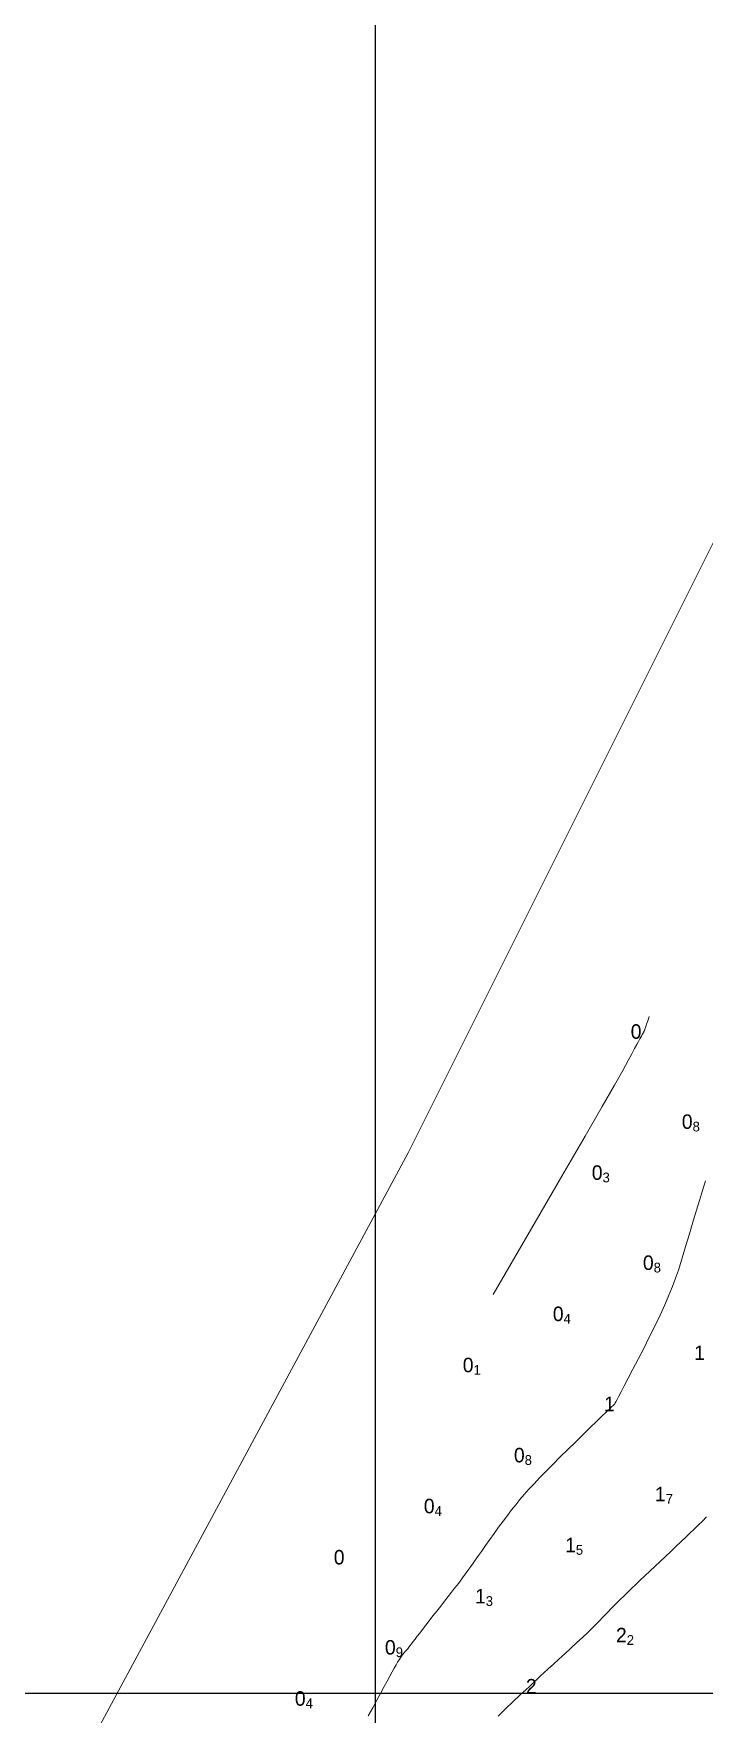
# Model space of a CAD drawing. Header units: millimetres. Extents: x 784883 to 785608, y 628235 to 628806.
# Drawn here: x 785383.5 to 785415.9, y 628599 to 628680.1 of the extents above; entities that cross this region are included whole.
import ezdxf
from ezdxf.enums import TextEntityAlignment as Align

# ---------------------------------------------------------------- set-up
doc = ezdxf.new("R2010")
doc.units = ezdxf.units.MM
for name, color, linetype in [('0_00', 1, 'Continuous'), ('1_00', 1, 'Continuous'), ('2_00', 92, 'Continuous'), ('linker_oever_lucht_foto_cottica_2017_dg2', 7, 'Continuous'), ('Projection_Grid', 7, 'Continuous')]:
    doc.layers.add(name, color=color, linetype=linetype)
doc.layers.add('Soundings', color=7, linetype='Continuous', true_color=0x000000)

msp = doc.modelspace()

# ---------------------------------------------------------------- linework, layer by layer
at = {"layer": '0_00', "color": 1, "linetype": 'Continuous', "lineweight": 0, "true_color": 0xff0000, "flags": 128}
msp.add_lwpolyline([(785405.68, 628619.25), (785407.544, 628622.437), (785409.011, 628624.954), (785410.132, 628626.887), (785410.96, 628628.325), (785411.547, 628629.354), (785411.946, 628630.062), (785412.207, 628630.535), (785412.384, 628630.861), (785412.521, 628631.113), (785412.629, 628631.313), (785412.712, 628631.466), (785412.774, 628631.581), (785412.819, 628631.663), (785412.851, 628631.721), (785412.873, 628631.761), (785412.889, 628631.789), (785412.902, 628631.813), (785412.913, 628631.834), (785412.923, 628631.851), (785412.931, 628631.867), (785412.939, 628631.88), (785412.946, 628631.893), (785412.952, 628631.905), (785412.958, 628631.918), (785412.965, 628631.93), (785412.971, 628631.945), (785412.978, 628631.961), (785412.986, 628631.979), (785412.995, 628632.001), (785413.005, 628632.026), (785413.017, 628632.055), (785413.029, 628632.089), (785413.044, 628632.129), (785413.061, 628632.176), (785413.08, 628632.23), (785413.101, 628632.295), (785413.125, 628632.369), (785413.153, 628632.456), (785413.184, 628632.557), (785413.219, 628632.672)], dxfattribs=at)
at = {"layer": '1_00', "color": 1, "linetype": 'Continuous', "lineweight": 0, "true_color": 0xff0000, "flags": 128}
msp.add_lwpolyline([(785399.654, 628598.904), (785399.869, 628599.296), (785400.071, 628599.666), (785400.257, 628600.007), (785400.423, 628600.312), (785400.569, 628600.582), (785400.698, 628600.82), (785400.811, 628601.028), (785400.911, 628601.208), (785400.998, 628601.364), (785401.075, 628601.497), (785401.143, 628601.609), (785401.205, 628601.705), (785401.262, 628601.785), (785401.315, 628601.855), (785401.364, 628601.916), (785401.413, 628601.972), (785401.461, 628602.027), (785401.51, 628602.083), (785401.562, 628602.144), (785401.617, 628602.213), (785401.679, 628602.291), (785401.747, 628602.382), (785401.826, 628602.485), (785401.916, 628602.605), (785402.019, 628602.742), (785402.138, 628602.898), (785402.275, 628603.076), (785402.43, 628603.276), (785402.6, 628603.494), (785402.78, 628603.724), (785402.966, 628603.96), (785403.153, 628604.199), (785403.337, 628604.433), (785403.513, 628604.657), (785403.676, 628604.867), (785403.825, 628605.058), (785403.96, 628605.234), (785404.088, 628605.402), (785404.212, 628605.568), (785404.337, 628605.737), (785404.468, 628605.917), (785404.607, 628606.112), (785404.761, 628606.329), (785404.933, 628606.572), (785405.119, 628606.837), (785405.318, 628607.119), (785405.525, 628607.412), (785405.737, 628607.71), (785405.952, 628608.007), (785406.165, 628608.299), (785406.373, 628608.578), (785406.575, 628608.842), (785406.775, 628609.094), (785406.978, 628609.34), (785407.189, 628609.588), (785407.415, 628609.842), (785407.661, 628610.108), (785407.931, 628610.393), (785408.233, 628610.704), (785408.568, 628611.042), (785408.928, 628611.4), (785409.3, 628611.768), (785409.674, 628612.133), (785410.036, 628612.487), (785410.376, 628612.816), (785410.681, 628613.112), (785410.941, 628613.362), (785411.145, 628613.56), (785411.299, 628613.708), (785411.409, 628613.814), (785411.482, 628613.885), (785411.527, 628613.928), (785411.55, 628613.951), (785411.559, 628613.959), (785411.56, 628613.96), (785411.56, 628613.96), (785411.56, 628613.96), (785411.56, 628613.96), (785411.56, 628613.96), (785411.56, 628613.96), (785411.56, 628613.96), (785411.56, 628613.96), (785411.56, 628613.96), (785411.561, 628613.962), (785411.567, 628613.974), (785411.584, 628614.006), (785411.618, 628614.07), (785411.673, 628614.174), (785411.754, 628614.33), (785411.869, 628614.548), (785412.021, 628614.837), (785412.214, 628615.204), (785412.44, 628615.638), (785412.691, 628616.122), (785412.957, 628616.641), (785413.228, 628617.18), (785413.494, 628617.721), (785413.747, 628618.25), (785413.977, 628618.751), (785414.176, 628619.212), (785414.349, 628619.638), (785414.499, 628620.038), (785414.632, 628620.421), (785414.753, 628620.796), (785414.869, 628621.172), (785414.983, 628621.557), (785415.102, 628621.961), (785415.23, 628622.391), (785415.365, 628622.842), (785415.506, 628623.308), (785415.652, 628623.783), (785415.801, 628624.262), (785415.95, 628624.738)], dxfattribs=at)
at = {"layer": '2_00', "color": 92, "linetype": 'Continuous', "lineweight": 0, "true_color": 0x00c000, "flags": 128}
msp.add_lwpolyline([(785405.924, 628598.893), (785406.151, 628599.115), (785406.367, 628599.324), (785406.566, 628599.513), (785406.742, 628599.678), (785406.895, 628599.821), (785407.028, 628599.942), (785407.142, 628600.046), (785407.239, 628600.133), (785407.321, 628600.206), (785407.39, 628600.268), (785407.447, 628600.321), (785407.496, 628600.366), (785407.542, 628600.411), (785407.592, 628600.46), (785407.652, 628600.519), (785407.73, 628600.594), (785407.832, 628600.691), (785407.965, 628600.816), (785408.136, 628600.973), (785408.348, 628601.168), (785408.596, 628601.394), (785408.867, 628601.641), (785409.154, 628601.903), (785409.446, 628602.171), (785409.733, 628602.437), (785410.006, 628602.691), (785410.255, 628602.927), (785410.472, 628603.137), (785410.66, 628603.324), (785410.826, 628603.492), (785410.975, 628603.646), (785411.112, 628603.791), (785411.244, 628603.93), (785411.376, 628604.069), (785411.514, 628604.211), (785411.662, 628604.361), (785411.822, 628604.519), (785411.993, 628604.686), (785412.176, 628604.862), (785412.37, 628605.048), (785412.575, 628605.243), (785412.792, 628605.448), (785413.02, 628605.663), (785413.258, 628605.889), (785413.505, 628606.122), (785413.757, 628606.36), (785414.011, 628606.6), (785414.263, 628606.839), (785414.51, 628607.073), (785414.75, 628607.301), (785414.978, 628607.519), (785415.193, 628607.725), (785415.398, 628607.922), (785415.596, 628608.115), (785415.79, 628608.308), (785415.984, 628608.505)], dxfattribs=at)
at = {"layer": 'linker_oever_lucht_foto_cottica_2017_dg2', "color": 18, "linetype": 'Continuous', "lineweight": 20, "true_color": 0x000000}
for p, q in [((785420.351, 628663.619), (785401.585, 628626.087)), ((785401.585, 628626.087), (785386.131, 628597.386))]:
    msp.add_line(p, q, dxfattribs=at)
at = {"layer": 'Projection_Grid', "color": 18, "linetype": 'Continuous', "true_color": 0x000000}
for p, q in [((785400, 628261.435), (785400, 628780.598)), ((784908.962, 628600), (785581.813, 628600))]:
    msp.add_line(p, q, dxfattribs=at)

# ---------------------------------------------------------------- texts
at = {"layer": 'Soundings', "color": 1, "true_color": 0xff0000}
for s, p in [('0', (785412.85, 628631.94, -0.02)), ('0', (785415.32, 628627.59, 0.78)), ('0', (785410.97, 628625.13, 0.29)), ('0', (785413.44, 628620.78, 0.81)), ('0', (785409.09, 628618.31, 0.39)), ('1', (785415.91, 628616.43, 1.34)), ('0', (785404.74, 628615.84, 0.08)), ('1', (785411.56, 628613.96, 1)), ('0', (785407.21, 628611.49, 0.82)), ('0', (785402.86, 628609.03, 0.4)), ('1', (785414.02, 628609.61, 1.69)), ('0', (785398.51, 628606.56, 0.02)), ('1', (785409.68, 628607.15, 1.52)), ('1', (785405.33, 628604.68, 1.27)), ('0', (785400.98, 628602.21, 0.91)), ('0', (785396.63, 628599.74, 0.37))]:
    msp.add_text(s, height=0.7, dxfattribs=at).set_placement(p, align=Align.MIDDLE_RIGHT)
for s, p in [('8', (785415.32, 628627.59, 0.78)), ('3', (785410.97, 628625.13, 0.29)), ('8', (785413.44, 628620.78, 0.81)), ('4', (785409.09, 628618.31, 0.39)), ('1', (785404.74, 628615.84, 0.08)), ('8', (785407.21, 628611.49, 0.82)), ('7', (785414.02, 628609.61, 1.69)), ('4', (785402.86, 628609.03, 0.4)), ('5', (785409.68, 628607.15, 1.52)), ('3', (785405.33, 628604.68, 1.27)), ('9', (785400.98, 628602.21, 0.91)), ('4', (785396.63, 628599.74, 0.37))]:
    msp.add_text(s, height=0.472, dxfattribs=at).set_placement(p, align=Align.TOP_LEFT)
at = {"layer": 'Soundings', "color": 92, "true_color": 0x00c000}
for p in [(785412.14, 628602.8, 2.21), (785407.79, 628600.33, 2.04)]:
    msp.add_text('2', height=0.7, dxfattribs=at).set_placement(p, align=Align.MIDDLE_RIGHT)
msp.add_text('2', height=0.472, dxfattribs=at).set_placement((785412.14, 628602.8, 2.21), align=Align.TOP_LEFT)

doc.saveas('drawing.dxf')
